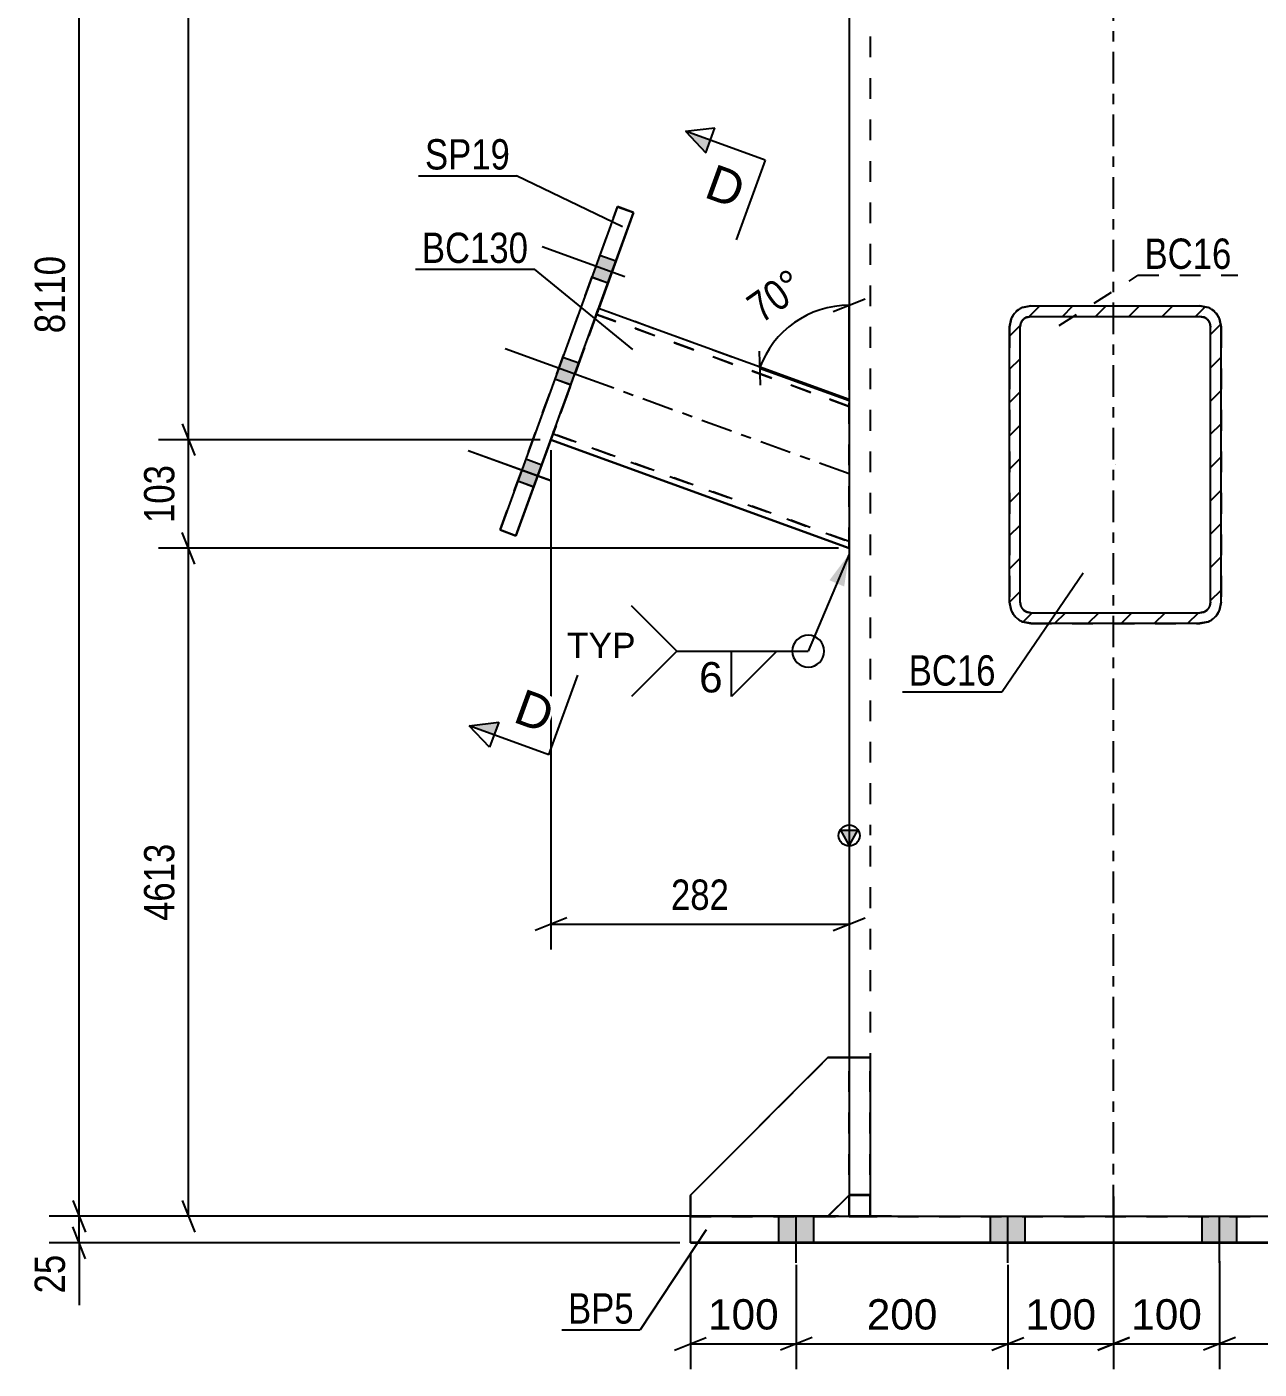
# Model space of a CAD drawing. Header units: millimetres. Extents: x -127 to 467, y -181 to 239.
# Drawn here: x 118.6 to 235.1, y -14.4 to 112.4 of the extents above; entities that cross this region are included whole.
import ezdxf

# ---------------------------------------------------------------- set-up
doc = ezdxf.new("R2010")
doc.units = ezdxf.units.MM
doc.linetypes.add('DXK_LINE_DOT2', pattern=[3.9198, 1.9599, -1.9599])
doc.linetypes.add('DXK_LINE_DOT3', pattern=[5.9187, 2.979, -0.9799, 0.9799, -0.9799])
doc.styles.add('Arial', font='arial.ttf', dxfattribs={"height": 0.2})
doc.styles.add('Arial Narrow', font='ARIALN.TTF', dxfattribs={"height": 0.2})

# ---------------------------------------------------------------- blocks, each defined once
blk = doc.blocks.new('Part-284876527-2193 - 2170')
at = {"color": 7, "linetype": 'DXK_LINE_DOT2'}
for p, q in [((213.51, 86.01), (212.74, 85.86)), ((213.13, 84.93), (213.51, 85.01)), ((213.51, 86.01), (229.51, 86.01)), ((213.51, 86), (213.51, 86.01)), ((213.51, 85), (213.51, 85.01)), ((213.51, 85.01), (229.51, 85.01)), ((229.51, 86.01), (229.51, 86)), ((230.27, 85.86), (229.51, 86.01)), ((229.51, 85), (229.51, 85.01)), ((229.51, 85.01), (229.89, 84.93)), ((211.66, 84.77), (211.51, 84.01)), ((211.51, 84.01), (211.51, 58)), ((212.51, 84.01), (212.58, 84.39)), ((212.51, 84), (212.51, 84.01)), ((212.51, 58.01), (212.51, 84.01)), ((212.58, 84.39), (212.58, 84.39)), ((230.43, 84.39), (230.43, 84.39)), ((230.43, 84.39), (230.51, 84.01)), ((230.51, 84), (230.51, 84.01)), ((230.51, 58.01), (230.51, 84.01)), ((231.51, 84.01), (231.36, 84.77)), ((231.51, 84.01), (231.51, 58)), ((211.51, 58.01), (211.66, 57.24)), ((211.66, 57.24), (211.66, 57.24)), ((212.51, 58), (212.51, 58.01)), ((212.58, 57.63), (212.51, 58.01)), ((213.51, 57.01), (213.13, 57.08)), ((229.89, 57.08), (229.51, 57.01)), ((230.51, 58.01), (230.43, 57.63)), ((230.51, 58), (230.51, 58.01)), ((231.36, 57.24), (231.51, 58.01)), ((231.36, 57.24), (231.36, 57.24)), ((212.74, 56.16), (213.51, 56.01)), ((213.51, 57), (213.51, 57.01)), ((213.51, 57.01), (229.51, 57.01)), ((213.51, 56.01), (229.51, 56.01)), ((213.51, 56), (213.51, 56.01)), ((229.51, 57), (229.51, 57.01)), ((229.51, 56.01), (230.27, 56.16)), ((229.51, 56), (229.51, 56.01))]:
    blk.add_line(p, q, dxfattribs=at)
at = {"color": 7, "linetype": 'DXK_LINE_DOT3'}
blk.add_line((221.51, 71), (221.51, 71.01), dxfattribs=at)
at = {"color": 7, "linetype": 'DXK_LINE_DOT2'}
for centre, radius, start, end in [((213.51, 84.01), 2, 112.5, 157.5), ((229.51, 84.01), 2, 22.5, 67.5), ((213.51, 84.01), 1, 112.5, 157.5), ((229.51, 84.01), 1, 22.5, 67.5), ((213.51, 58.01), 2, 202.5, 247.5), ((213.51, 58.01), 1, 202.5, 247.5), ((229.51, 58.01), 1, 292.5, 337.5), ((229.51, 58.01), 2, 292.5, 337.5)]:
    blk.add_arc(centre, radius, start, end, dxfattribs=at)
blk = doc.blocks.new('Part-284876527-2178 - 2170')
at = {"color": 7, "linetype": 'DXK_LINE_DOT2'}
for p, q in [((172.42, 85.07), (168.38, 73.97)), ((172.42, 85.08), (168.41, 74.07)), ((172.41, 85.04), (168.42, 74.1)), ((168.57, 74.5), (172.41, 85.04)), ((172.45, 85.17), (172.41, 85.04)), ((172.41, 85.04), (172.45, 85.16)), ((172.55, 85.44), (172.42, 85.07)), ((172.42, 85.08), (172.55, 85.44)), ((172.45, 85.16), (172.47, 85.21)), ((172.47, 85.21), (172.45, 85.17)), ((172.47, 85.21), (196.35, 76.52)), ((196.35, 76.52), (172.47, 85.21)), ((172.47, 85.21), (172.47, 85.21)), ((172.55, 85.44), (172.64, 85.69)), ((172.64, 85.68), (172.55, 85.44)), ((172.67, 85.77), (172.64, 85.68)), ((172.64, 85.69), (172.67, 85.77)), ((196.35, 77.15), (172.67, 85.77)), ((172.67, 85.77), (172.67, 85.77)), ((196.35, 63.11), (196.35, 77.16)), ((168.19, 73.45), (168.28, 73.7)), ((168.19, 73.45), (168.28, 73.7)), ((168.28, 73.7), (168.41, 74.07)), ((168.28, 73.7), (168.38, 73.97)), ((168.38, 73.98), (168.36, 73.93)), ((168.36, 73.93), (168.38, 73.97)), ((168.36, 73.93), (196.35, 63.74)), ((196.35, 63.75), (168.36, 73.93)), ((168.36, 73.93), (168.36, 73.93)), ((168.42, 74.1), (168.38, 73.98)), ((168.38, 73.97), (168.41, 74.06)), ((168.41, 74.06), (168.42, 74.1)), ((168.42, 74.1), (168.57, 74.49)), ((168.57, 74.49), (168.57, 74.5)), ((168.16, 73.37), (168.19, 73.45)), ((168.16, 73.37), (168.19, 73.45)), ((168.16, 73.37), (168.16, 73.37)), ((168.19, 73.45), (168.19, 73.45))]:
    blk.add_line(p, q, dxfattribs=at)
at = {"color": 2, "linetype": 'Continuous'}
for p, q in [((196.35, 77.16), (172.67, 85.77)), ((168.16, 73.37), (196.35, 63.11)), ((196.35, 63.11), (168.16, 73.37))]:
    blk.add_line(p, q, dxfattribs=at)
at = {"color": 7, "linetype": 'DXK_LINE_DOT3'}
blk.add_line((196.35, 70.13), (170.42, 79.57), dxfattribs=at)
blk = doc.blocks.new('Part-284876527-2248 - 2170')
at = {"linetype": 'Continuous'}
blk.add_hatch(color=2, dxfattribs=at).paths.add_polyline_path([(196.35, 35.07), (195.55, 36.47), (197.15, 36.47)])
at = {"color": 2, "linetype": 'Continuous'}
for p, q in [((196.35, 115.38), (196.35, 36)), ((196.35, 35.07), (195.55, 36.47)), ((195.55, 36.47), (197.15, 36.47)), ((197.15, 36.47), (196.35, 35.07)), ((196.35, 35), (196.35, 15))]:
    blk.add_line(p, q, dxfattribs=at)
at = {"color": 7, "linetype": 'DXK_LINE_DOT2'}
for p, q in [((198.35, 115.38), (198.35, 36)), ((198.35, 35), (198.35, 0)), ((196.35, 15), (196.35, 0)), ((196.35, 0), (196.35, 0)), ((196.65, 0), (196.35, 0)), ((197.52, 0), (196.65, 0)), ((198.82, 0), (197.52, 0)), ((198.35, 0), (198.35, 0)), ((198.35, 0), (198.5, 0)), ((198.5, 0), (198.94, 0)), ((200.35, 0), (198.82, 0)), ((198.94, 0), (199.58, 0)), ((199.58, 0), (200.35, 0)), ((200.35, 0), (242.35, 0)), ((200.35, 0), (242.35, 0)), ((196.35, 0), (196.65, 0)), ((196.65, 0), (197.52, 0)), ((197.52, 0), (198.82, 0)), ((198.5, 0), (198.35, 0)), ((198.94, 0), (198.5, 0)), ((198.82, 0), (200.35, 0)), ((199.58, 0), (198.94, 0)), ((200.35, 0), (199.58, 0)), ((200.35, 0), (242.35, 0)), ((200.35, 0), (242.35, 0))]:
    blk.add_line(p, q, dxfattribs=at)
at = {"color": 7, "linetype": 'DXK_LINE_DOT3'}
for p, q in [((221.35, 36), (221.35, 115.38)), ((221.35, 0), (221.35, 35))]:
    blk.add_line(p, q, dxfattribs=at)
at = {"color": 2, "linetype": 'Continuous'}
blk.add_circle((196.35, 35.97), 1, dxfattribs=at)
blk = doc.blocks.new('Part-284876527-2265 - 2170')
at = {"color": 7, "linetype": 'DXK_LINE_DOT2'}
for p, q in [((181.35, 2), (194.35, 15)), ((194.35, 15), (181.35, 2)), ((194.35, 15), (196.35, 15)), ((194.35, 15), (194.35, 15)), ((196.35, 15), (194.35, 15)), ((196.35, 15), (196.35, 2)), ((181.35, 0), (181.35, 2)), ((196.35, 2), (194.35, 0)), ((194.35, 0), (194.36, 0.01)), ((194.35, 0), (181.35, 0)), ((181.35, 0), (194.35, 0)), ((194.35, 0), (194.35, 0))]:
    blk.add_line(p, q, dxfattribs=at)
at = {"color": 2, "linetype": 'Continuous'}
blk.add_line((194.36, 0.01), (196.35, 2), dxfattribs=at)
blk = doc.blocks.new('Part-284876527-2268 - 2170')
at = {"color": 2, "linetype": 'Continuous'}
for p, q in [((196.35, 15), (196.35, 15)), ((198.35, 15), (196.35, 15)), ((196.35, 15), (196.35, 0.01)), ((198.35, 15), (198.35, 15)), ((198.35, 15), (198.35, 0.01)), ((198.35, 2.01), (196.35, 2.01)), ((196.35, 0.01), (198.35, 0.01))]:
    blk.add_line(p, q, dxfattribs=at)
at = {"color": 7, "linetype": 'DXK_LINE_DOT2'}
for p, q in [((196.35, 15), (198.35, 15)), ((196.35, 2.01), (196.35, 0)), ((196.35, 2), (198.35, 2)), ((198.35, 2.01), (198.35, 0)), ((196.35, 0), (196.35, 0.01)), ((198.35, 0), (196.35, 0)), ((198.35, 0), (198.35, 0.01))]:
    blk.add_line(p, q, dxfattribs=at)
blk = doc.blocks.new('Part-284876527-2326 - 2170')
at = {"linetype": 'Continuous'}
h = blk.add_hatch(dxfattribs=at)
h.set_pattern_fill('', scale=0.7, style=0, pattern_type=0)
h.set_pattern_definition([(45, (211.508, 58.0202), (-1.57154, 1.57154), [])])
h.paths.add_polyline_path([(211.51, 84.02), (211.51, 58.02), (211.66, 57.25), (212.09, 56.61), (212.74, 56.17), (213.51, 56.02), (229.51, 56.02), (230.27, 56.17), (230.92, 56.61), (231.36, 57.25), (231.51, 58.02), (231.51, 84.02), (231.36, 84.79), (230.92, 85.43), (230.27, 85.87), (229.51, 86.02), (213.51, 86.02), (212.74, 85.87), (212.09, 85.43), (211.66, 84.79)])
h.paths.add_polyline_path([(212.8, 84.73), (213.13, 84.94), (213.51, 85.02), (229.51, 85.02), (229.89, 84.94), (230.22, 84.73), (230.43, 84.4), (230.51, 84.02), (230.51, 58.02), (230.43, 57.64), (230.22, 57.31), (229.89, 57.1), (229.51, 57.02), (213.51, 57.02), (213.13, 57.1), (212.8, 57.31), (212.58, 57.64), (212.51, 58.02), (212.51, 84.02), (212.58, 84.4)])
at = {"color": 7, "linetype": 'DXK_LINE_DOT2'}
for p, q in [((212.74, 85.86), (213.51, 86.02)), ((213.51, 86.02), (229.51, 86.02)), ((213.51, 86.02), (213.51, 86.02)), ((229.51, 86.02), (229.51, 86.02)), ((229.51, 86.02), (230.27, 85.86)), ((211.51, 84.02), (211.66, 84.78)), ((211.51, 84.02), (211.51, 58.02)), ((212.58, 84.4), (212.51, 84.02)), ((212.51, 84.02), (212.51, 84.02)), ((212.51, 58.02), (212.51, 84.02)), ((212.58, 84.4), (212.58, 84.4)), ((230.43, 84.4), (230.43, 84.4)), ((230.51, 84.02), (230.43, 84.4)), ((230.51, 84.02), (230.51, 84.02)), ((230.51, 58.02), (230.51, 84.02)), ((231.36, 84.78), (231.51, 84.02)), ((231.51, 84.02), (231.51, 58.02)), ((211.66, 57.25), (211.51, 58.02)), ((211.66, 57.25), (211.66, 57.25)), ((212.51, 58.02), (212.51, 58.02)), ((212.51, 58.02), (212.58, 57.63)), ((213.13, 57.09), (213.51, 57.02)), ((229.51, 57.02), (229.89, 57.09)), ((230.43, 57.63), (230.51, 58.02)), ((230.51, 58.02), (230.51, 58.02)), ((231.51, 58.02), (231.36, 57.25)), ((231.36, 57.25), (231.36, 57.25)), ((231.51, 58.02), (231.51, 58.02)), ((213.51, 57.02), (213.51, 57.02)), ((213.51, 57.02), (229.51, 57.02)), ((229.51, 57.02), (229.51, 57.02))]:
    blk.add_line(p, q, dxfattribs=at)
at = {"color": 2, "linetype": 'Continuous'}
for p, q in [((213.51, 86.02), (212.74, 85.87)), ((213.51, 85.02), (213.13, 84.94)), ((213.13, 84.94), (213.51, 85.02)), ((213.51, 86.02), (229.51, 86.02)), ((213.51, 85.02), (213.51, 85.02)), ((213.51, 85.02), (229.51, 85.02)), ((213.51, 85.02), (229.51, 85.02)), ((230.27, 85.87), (229.51, 86.02)), ((229.51, 85.02), (229.51, 85.02)), ((229.89, 84.94), (229.51, 85.02)), ((229.51, 85.02), (229.89, 84.94)), ((211.66, 84.79), (211.51, 84.02)), ((211.51, 58.02), (211.51, 84.02)), ((212.51, 84.02), (212.58, 84.4)), ((212.51, 58.02), (212.51, 84.02)), ((230.43, 84.4), (230.51, 84.02)), ((230.51, 58.02), (230.51, 84.02)), ((231.51, 84.02), (231.36, 84.79)), ((231.51, 58.02), (231.51, 84.02)), ((211.51, 58.02), (211.66, 57.25)), ((212.58, 57.64), (212.51, 58.02)), ((213.51, 57.02), (213.13, 57.1)), ((229.89, 57.1), (229.51, 57.02)), ((230.51, 58.02), (230.43, 57.64)), ((231.36, 57.25), (231.51, 58.02)), ((213.51, 56.02), (212.74, 56.17)), ((212.74, 56.17), (213.51, 56.02)), ((213.51, 57.02), (229.51, 57.02)), ((213.51, 56.02), (229.51, 56.02)), ((213.51, 56.02), (213.51, 56.02)), ((213.51, 56.02), (229.51, 56.02)), ((230.27, 56.17), (229.51, 56.02)), ((229.51, 56.02), (230.27, 56.17)), ((229.51, 56.02), (229.51, 56.02))]:
    blk.add_line(p, q, dxfattribs=at)
at = {"color": 7, "linetype": 'DXK_LINE_DOT3'}
blk.add_line((221.51, 71.02), (221.51, 71.02), dxfattribs=at)
at = {"color": 2, "linetype": 'Continuous'}
for centre, radius, start, end in [((213.51, 84.02), 2, 112.5, 157.5), ((229.51, 84.02), 2, 22.5, 67.5), ((213.51, 84.02), 1, 112.5, 157.5), ((213.51, 84.02), 1, 112.5, 157.5), ((229.51, 84.02), 1, 22.5, 67.5), ((229.51, 84.02), 1, 22.5, 67.5), ((213.51, 58.02), 2, 202.5, 247.5), ((213.51, 58.02), 2, 202.5, 247.5), ((213.51, 58.02), 1, 202.5, 247.5), ((229.51, 58.02), 1, 292.5, 337.5), ((229.51, 58.02), 2, 292.5, 337.5), ((229.51, 58.02), 2, 292.5, 337.5)]:
    blk.add_arc(centre, radius, start, end, dxfattribs=at)
at = {"color": 7, "linetype": 'DXK_LINE_DOT2'}
for centre, radius, start, end in [((213.51, 84.02), 2, 112.5, 157.5), ((229.51, 84.02), 2, 22.5, 67.5), ((213.51, 58.02), 1, 202.5, 247.5), ((229.51, 58.02), 1, 292.5, 337.5)]:
    blk.add_arc(centre, radius, start, end, dxfattribs=at)
blk = doc.blocks.new('Part-284876527-2269 - 2170')
at = {"color": 2, "linetype": 'Continuous'}
for p, q in [((194.35, 15), (181.35, 2)), ((194.35, 15), (194.35, 15)), ((196.35, 15), (194.35, 15)), ((181.35, 2), (181.35, 2)), ((181.35, 2), (181.35, 0.01)), ((194.35, 0.01), (196.35, 2))]:
    blk.add_line(p, q, dxfattribs=at)
at = {"color": 7, "linetype": 'DXK_LINE_DOT2'}
for p, q in [((181.35, 2), (194.35, 15)), ((194.35, 15), (196.35, 15)), ((196.35, 15), (196.35, 2)), ((196.35, 2), (194.35, 0)), ((181.35, 0.01), (181.35, 0)), ((194.35, 0), (181.35, 0)), ((181.35, 0), (194.35, 0)), ((194.35, 0), (194.35, 0.01)), ((194.35, 0), (194.35, 0))]:
    blk.add_line(p, q, dxfattribs=at)
blk = doc.blocks.new('Bolt-284876527-2211 - 2170')
at = {"linetype": 'Continuous'}
for points in [[(173.55, 88.17), (174.3, 90.23), (172.79, 90.78), (172.04, 88.71)], [(173.55, 88.17), (174.3, 90.24), (172.79, 90.78), (172.04, 88.72)], [(173.55, 88.17), (174.3, 90.24), (172.79, 90.78), (172.04, 88.72)], [(170.04, 78.53), (170.79, 80.6), (169.29, 81.15), (168.54, 79.08)], [(170.04, 78.54), (170.79, 80.61), (169.29, 81.15), (168.54, 79.09)], [(166.53, 68.9), (167.29, 70.97), (165.78, 71.52), (165.03, 69.45)], [(166.53, 68.9), (167.29, 70.97), (165.78, 71.52), (165.03, 69.45)], [(166.53, 68.91), (167.29, 70.97), (165.78, 71.52), (165.03, 69.45)]]:
    blk.add_hatch(color=1, dxfattribs=at).paths.add_polyline_path(points)
at = {"color": 1, "linetype": 'Continuous'}
for p, q in [((175.14, 88.76), (167.34, 91.6)), ((175.14, 88.76), (167.34, 91.6)), ((175.14, 88.76), (167.34, 91.59)), ((174.3, 90.23), (172.79, 90.78)), ((174.3, 90.24), (172.79, 90.78)), ((174.3, 90.24), (172.79, 90.78)), ((173.55, 88.17), (172.04, 88.72)), ((173.55, 88.17), (172.04, 88.72)), ((173.55, 88.17), (172.04, 88.71)), ((171.64, 79.13), (163.84, 81.97)), ((171.64, 79.12), (163.84, 81.96)), ((170.79, 80.6), (169.29, 81.15)), ((170.79, 80.61), (169.29, 81.15)), ((170.04, 78.54), (168.54, 79.09)), ((170.04, 78.53), (168.54, 79.08)), ((168.13, 69.49), (160.33, 72.33)), ((168.13, 69.49), (160.33, 72.33)), ((168.13, 69.5), (160.33, 72.33)), ((167.29, 70.97), (165.78, 71.52)), ((167.29, 70.97), (165.78, 71.52)), ((167.29, 70.97), (165.78, 71.52)), ((166.53, 68.9), (165.03, 69.45)), ((166.53, 68.9), (165.03, 69.45)), ((166.53, 68.91), (165.03, 69.45))]:
    blk.add_line(p, q, dxfattribs=at)
blk = doc.blocks.new('Part-284876527-2216 - 2170')
at = {"color": 2, "linetype": 'Continuous'}
for p, q in [((174.47, 95.39), (163.36, 64.85)), ((175.97, 94.84), (174.47, 95.39)), ((164.86, 64.3), (175.97, 94.84)), ((175.97, 94.84), (172.68, 85.77)), ((175.97, 94.84), (175.97, 94.84)), ((175.97, 94.84), (175.97, 94.84)), ((168.16, 73.37), (164.86, 64.3)), ((163.36, 64.85), (164.86, 64.3)), ((163.36, 64.85), (163.36, 64.84)), ((163.36, 64.84), (163.36, 64.85)), ((164.86, 64.3), (163.36, 64.84)), ((164.86, 64.3), (164.86, 64.3))]:
    blk.add_line(p, q, dxfattribs=at)
at = {"color": 7, "linetype": 'DXK_LINE_DOT2'}
for p, q in [((163.36, 64.85), (174.47, 95.38)), ((174.47, 95.39), (174.47, 95.38)), ((174.47, 95.38), (175.97, 94.84)), ((172.68, 85.77), (168.16, 73.37))]:
    blk.add_line(p, q, dxfattribs=at)
blk = doc.blocks.new('Bolt-284876527-2227 - 2170')
at = {"linetype": 'Continuous'}
for points in [[(189.7, -2.49), (193, -2.49), (193, 0.01), (189.7, 0.01)], [(189.7, -2.5), (193, -2.5), (193, 0), (189.7, 0)], [(209.7, -2.49), (213, -2.49), (213, 0.01), (209.7, 0.01)], [(229.7, -2.49), (233, -2.49), (233, 0.01), (229.7, 0.01)], [(249.7, -2.49), (253, -2.49), (253, 0.01), (249.7, 0.01)], [(249.7, -2.5), (253, -2.5), (253, 0), (249.7, 0)], [(189.7, -2.5), (193, -2.5), (193, 0), (189.7, 0)], [(189.7, -2.51), (193, -2.51), (193, -0.01), (189.7, -0.01)], [(209.7, -2.51), (213, -2.51), (213, -0.01), (209.7, -0.01)], [(229.7, -2.51), (233, -2.51), (233, -0.01), (229.7, -0.01)], [(249.7, -2.5), (253, -2.5), (253, 0), (249.7, 0)], [(249.7, -2.51), (253, -2.51), (253, -0.01), (249.7, -0.01)]]:
    blk.add_hatch(color=1, dxfattribs=at).paths.add_polyline_path(points)
at = {"color": 1, "linetype": 'Continuous'}
for p, q in [((189.7, -2.49), (189.7, 0.01)), ((189.7, -2.5), (189.7, 0)), ((191.35, -4.39), (191.35, 0.01)), ((191.35, -4.4), (191.35, 0)), ((193, -2.49), (193, 0.01)), ((193, -2.5), (193, 0)), ((209.7, -2.49), (209.7, 0.01)), ((211.35, -4.39), (211.35, 0.01)), ((213, -2.49), (213, 0.01)), ((229.7, -2.49), (229.7, 0.01)), ((231.35, -4.39), (231.35, 0.01)), ((233, -2.49), (233, 0.01)), ((249.7, -2.49), (249.7, 0.01)), ((249.7, -2.5), (249.7, 0)), ((251.35, -4.39), (251.35, 0.01)), ((251.35, -4.4), (251.35, 0)), ((253, -2.49), (253, 0.01)), ((253, -2.5), (253, 0)), ((189.7, -2.5), (189.7, 0)), ((189.7, -2.51), (189.7, -0.01)), ((191.35, -4.4), (191.35, 0)), ((191.35, -4.41), (191.35, -0.01)), ((193, -2.5), (193, 0)), ((193, -2.51), (193, -0.01)), ((209.7, -2.51), (209.7, -0.01)), ((211.35, -4.41), (211.35, -0.01)), ((213, -2.51), (213, -0.01)), ((229.7, -2.51), (229.7, -0.01)), ((231.35, -4.41), (231.35, -0.01)), ((233, -2.51), (233, -0.01)), ((249.7, -2.5), (249.7, 0)), ((249.7, -2.51), (249.7, -0.01)), ((251.35, -4.4), (251.35, 0)), ((251.35, -4.41), (251.35, -0.01)), ((253, -2.5), (253, 0)), ((253, -2.51), (253, -0.01))]:
    blk.add_line(p, q, dxfattribs=at)
blk = doc.blocks.new('Part-284876527-2263 - 2170')
at = {"color": 2, "linetype": 'Continuous'}
for p, q in [((181.35, -2.51), (181.35, 0.01)), ((181.35, 0.01), (261.35, 0.01)), ((261.35, -2.51), (261.35, 0.01)), ((181.35, -2.49), (181.35, -2.51)), ((261.35, -2.49), (181.35, -2.49)), ((181.35, -2.51), (261.35, -2.51)), ((261.35, -2.49), (261.35, -2.51))]:
    blk.add_line(p, q, dxfattribs=at)
at = {"color": 7, "linetype": 'DXK_LINE_DOT2'}
blk.add_line((181.35, -0.01), (261.35, -0.01), dxfattribs=at)
blk = doc.blocks.new('Part-284876527-2264 - 2170')
at = {"color": 7, "linetype": 'DXK_LINE_DOT2'}
for p, q in [((196.35, -0.01), (196.35, 15)), ((198.35, 15), (196.35, 15)), ((196.35, 15), (198.35, 15)), ((198.35, -0.01), (198.35, 15)), ((196.35, 2), (198.35, 2)), ((198.35, 1.99), (196.35, 1.99)), ((196.35, 0), (196.35, -0.01)), ((196.35, 0), (198.35, 0)), ((196.35, -0.01), (198.35, -0.01)), ((198.35, 0), (198.35, -0.01))]:
    blk.add_line(p, q, dxfattribs=at)
blk = doc.blocks.new('AngleDimension-284876527-2419 - 2170')
at = {"color": 7, "linetype": 'Continuous'}
for p, q in [((194.85, 85.47), (197.85, 86.67)), ((196.35, 78.07), (196.35, 86.07)), ((196.35, 86.07), (196.35, 77.07)), ((187.83, 81.74), (187.94, 78.51)), ((187.88, 80.12), (196.35, 77.07))]:
    blk.add_line(p, q, dxfattribs=at)
blk.add_arc((196.35, 77.07), 9, 90, 160.171, dxfattribs=at)
at = {"color": 0}
blk.add_wipeout([(193.2, 87.18), (190.78, 90.61), (185.5, 86.9), (187.91, 83.46)], dxfattribs=at)
at = {"color": 3, "style": 'Arial Narrow'}
blk.add_text('70°', height=2.863, rotation=35.0879, dxfattribs=at).set_placement((188.06, 84.3))
blk = doc.blocks.new('StraightDimension-284876527-2446 - 2170')
at = {"color": 7, "linetype": 'Continuous'}
for p, q in [((122.98, 1.5), (124.18, -1.5)), ((180.35, 0), (120.73, 0)), ((124.18, -4.01), (122.98, -1.01)), ((123.58, -2.51), (123.58, 0)), ((180.35, -2.51), (120.73, -2.51)), ((123.58, -2.51), (123.58, -8.41)), ((123.58, -2.51), (123.58, -8.41))]:
    blk.add_line(p, q, dxfattribs=at)
at = {"color": 0}
blk.add_wipeout([(122.83, -3.03), (118.63, -3.03), (118.63, -7.89), (122.83, -7.89)], dxfattribs=at)
at = {"color": 3, "style": 'Arial Narrow'}
blk.add_text('25', height=2.863, rotation=90.0002, dxfattribs=at).set_placement((122.23, -7.29))
blk = doc.blocks.new('StraightDimension-284876527-2452 - 2170')
at = {"color": 7, "linetype": 'Continuous'}
for p, q in [((123.58, 0), (123.58, 174.18)), ((122.98, 1.5), (124.18, -1.5)), ((180.35, 0), (120.73, 0))]:
    blk.add_line(p, q, dxfattribs=at)
at = {"color": 0}
blk.add_wipeout([(122.83, 91.34), (118.63, 91.34), (118.63, 82.83), (122.83, 82.83)], dxfattribs=at)
at = {"color": 3, "style": 'Arial Narrow'}
blk.add_text('8110', height=2.863, rotation=90.0002, dxfattribs=at).set_placement((122.23, 83.43))
blk = doc.blocks.new('StraightDimension-284876527-2465 - 2170')
at = {"color": 7, "linetype": 'Continuous'}
for p, q in [((181.35, -3.49), (181.35, -14.45)), ((191.35, -4.58), (191.35, -14.45)), ((179.85, -12.65), (182.85, -11.45)), ((181.35, -12.05), (191.35, -12.05)), ((192.85, -11.45), (189.85, -12.65))]:
    blk.add_line(p, q, dxfattribs=at)
at = {"color": 0}
blk.add_wipeout([(190.28, -11.3), (190.28, -7.1), (182.41, -7.1), (182.41, -11.3)], dxfattribs=at)
at = {"color": 3, "style": 'Arial'}
blk.add_text('100', height=2.865, dxfattribs=at).set_placement((183.01, -10.7))
blk = doc.blocks.new('StraightDimension-284876527-2468 - 2170')
at = {"color": 7, "linetype": 'Continuous'}
for p, q in [((191.35, -4.58), (191.35, -14.45)), ((211.35, -4.58), (211.35, -14.45)), ((192.85, -11.45), (189.85, -12.65)), ((191.35, -12.05), (211.35, -12.05)), ((209.85, -12.65), (212.85, -11.45))]:
    blk.add_line(p, q, dxfattribs=at)
at = {"color": 0}
blk.add_wipeout([(205.28, -11.3), (205.28, -7.1), (197.41, -7.1), (197.41, -11.3)], dxfattribs=at)
at = {"color": 3, "style": 'Arial'}
blk.add_text('200', height=2.865, dxfattribs=at).set_placement((198.01, -10.7))
blk = doc.blocks.new('StraightDimension-284876527-2469 - 2170')
at = {"color": 7, "linetype": 'Continuous'}
for p, q in [((221.35, 1.86), (221.35, -14.45)), ((211.35, -4.58), (211.35, -14.45)), ((209.85, -12.65), (212.85, -11.45)), ((211.35, -12.05), (221.35, -12.05)), ((222.85, -11.45), (219.85, -12.65))]:
    blk.add_line(p, q, dxfattribs=at)
at = {"color": 0}
blk.add_wipeout([(220.28, -11.3), (220.28, -7.1), (212.41, -7.1), (212.41, -11.3)], dxfattribs=at)
at = {"color": 3, "style": 'Arial'}
blk.add_text('100', height=2.865, dxfattribs=at).set_placement((213.01, -10.7))
blk = doc.blocks.new('StraightDimension-284876527-2473 - 2170')
at = {"color": 7, "linetype": 'Continuous'}
for p, q in [((221.35, 1.86), (221.35, -14.45)), ((231.35, -4.25), (231.35, -14.45)), ((219.85, -12.65), (222.85, -11.45)), ((221.35, -12.05), (231.35, -12.05)), ((232.85, -11.45), (229.85, -12.65))]:
    blk.add_line(p, q, dxfattribs=at)
at = {"color": 0}
blk.add_wipeout([(230.28, -11.3), (230.28, -7.1), (222.41, -7.1), (222.41, -11.3)], dxfattribs=at)
at = {"color": 3, "style": 'Arial'}
blk.add_text('100', height=2.865, dxfattribs=at).set_placement((223.01, -10.7))
blk = doc.blocks.new('StraightDimension-284876527-2477 - 2170')
at = {"color": 7, "linetype": 'Continuous'}
for p, q in [((251.35, -2.25), (251.35, -14.45)), ((231.35, -4.25), (231.35, -14.45)), ((232.85, -11.45), (229.85, -12.65)), ((231.35, -12.05), (251.35, -12.05)), ((249.85, -12.65), (252.85, -11.45))]:
    blk.add_line(p, q, dxfattribs=at)
at = {"color": 0}
blk.add_wipeout([(245.28, -11.3), (245.28, -7.1), (237.41, -7.1), (237.41, -11.3)], dxfattribs=at)
at = {"color": 3, "style": 'Arial'}
blk.add_text('200', height=2.865, dxfattribs=at).set_placement((238.01, -10.7))
blk = doc.blocks.new('StraightDimension-284876527-2500 - 2170')
at = {"color": 7, "linetype": 'Continuous'}
for p, q in [((133.32, 74.87), (134.52, 71.87)), ((167.16, 73.37), (131.07, 73.37)), ((133.92, 63.11), (133.92, 73.37)), ((134.52, 61.61), (133.32, 64.61)), ((195.35, 63.11), (131.07, 63.11))]:
    blk.add_line(p, q, dxfattribs=at)
at = {"color": 0}
blk.add_wipeout([(133.17, 71.58), (128.97, 71.58), (128.97, 64.9), (133.17, 64.9)], dxfattribs=at)
at = {"color": 3, "style": 'Arial Narrow'}
blk.add_text('103', height=2.863, rotation=90.0002, dxfattribs=at).set_placement((132.57, 65.5))
blk = doc.blocks.new('StraightDimension-284876527-2508 - 2170')
at = {"color": 7, "linetype": 'Continuous'}
for p, q in [((134.52, 159.53), (133.32, 162.53)), ((195.35, 161.03), (131.07, 161.03)), ((133.92, 73.37), (133.92, 161.03)), ((133.32, 74.87), (134.52, 71.87)), ((167.16, 73.37), (131.07, 73.37))]:
    blk.add_line(p, q, dxfattribs=at)
at = {"color": 0}
blk.add_wipeout([(133.17, 121.46), (128.97, 121.46), (128.97, 112.95), (133.17, 112.95)], dxfattribs=at)
at = {"color": 3, "style": 'Arial Narrow'}
blk.add_text('3263', height=2.863, rotation=90.0002, dxfattribs=at).set_placement((132.57, 113.55))
blk = doc.blocks.new('StraightDimension-284876527-2516 - 2170')
at = {"color": 7, "linetype": 'Continuous'}
for p, q in [((134.52, 61.61), (133.32, 64.61)), ((195.35, 63.11), (131.07, 63.11)), ((133.92, 0), (133.92, 63.11)), ((133.32, 1.5), (134.52, -1.5)), ((195.35, 0), (131.07, 0))]:
    blk.add_line(p, q, dxfattribs=at)
at = {"color": 0}
blk.add_wipeout([(133.17, 35.81), (128.97, 35.81), (128.97, 27.3), (133.17, 27.3)], dxfattribs=at)
at = {"color": 3, "style": 'Arial Narrow'}
blk.add_text('4613', height=2.863, rotation=90.0002, dxfattribs=at).set_placement((132.57, 27.9))
blk = doc.blocks.new('StraightDimension-284876527-2588 - 2170')
at = {"color": 7, "linetype": 'Continuous'}
for p, q in [((168.16, 72.37), (168.16, 25.2)), ((196.35, 62.11), (196.35, 25.2)), ((169.66, 28.2), (166.66, 27)), ((194.85, 27), (197.85, 28.2)), ((168.16, 27.6), (196.35, 27.6))]:
    blk.add_line(p, q, dxfattribs=at)
at = {"color": 0}
blk.add_wipeout([(185.6, 28.35), (185.6, 32.55), (178.91, 32.55), (178.91, 28.35)], dxfattribs=at)
at = {"color": 3, "style": 'Arial Narrow'}
blk.add_text('282', height=2.863, dxfattribs=at).set_placement((179.51, 28.95))
blk = doc.blocks.new('Mark-284876527-2174 - 2170')
at = {"color": 0}
blk.add_wipeout([(166.02, 90.07), (166.02, 93.07), (155.97, 93.07), (155.97, 90.07)], dxfattribs=at)
blk.add_wipeout([(166.02, 90.07), (166.02, 93.07), (155.97, 93.07), (155.97, 90.07)], dxfattribs=at)
at = {"color": 30, "linetype": 'Continuous'}
for p in [(155.37, 89.47), (175.89, 81.88)]:
    blk.add_line(p, (166.62, 89.47), dxfattribs=at)
at = {"color": 3, "style": 'Arial Narrow'}
blk.add_text('BC130', height=2.863, dxfattribs=at).set_placement((155.97, 90.07))
blk = doc.blocks.new('Mark-284876527-2189 - 2170')
at = {"color": 0}
blk.add_wipeout([(232.49, 89.51), (232.49, 92.51), (224.27, 92.51), (224.27, 89.51)], dxfattribs=at)
blk.add_wipeout([(232.49, 89.51), (232.49, 92.51), (224.27, 92.51), (224.27, 89.51)], dxfattribs=at)
at = {"color": 30, "linetype": 'DXK_LINE_DOT2'}
for p, q in [((216.19, 84.16), (223.67, 88.91)), ((223.67, 88.91), (233.09, 88.91))]:
    blk.add_line(p, q, dxfattribs=at)
at = {"color": 3, "style": 'Arial Narrow'}
blk.add_text('BC16', height=2.863, dxfattribs=at).set_placement((224.27, 89.51))
blk = doc.blocks.new('Mark-284876527-2322 - 2170')
at = {"color": 0}
blk.add_wipeout([(210.2, 50.14), (210.2, 53.14), (201.98, 53.14), (201.98, 50.14)], dxfattribs=at)
blk.add_wipeout([(210.2, 50.14), (210.2, 53.14), (201.98, 53.14), (201.98, 50.14)], dxfattribs=at)
at = {"color": 30, "linetype": 'Continuous'}
for p in [(218.48, 60.75), (201.38, 49.54)]:
    blk.add_line(p, (210.8, 49.54), dxfattribs=at)
at = {"color": 3, "style": 'Arial Narrow'}
blk.add_text('BC16', height=2.863, dxfattribs=at).set_placement((201.98, 50.14))
blk = doc.blocks.new('Mark-284876527-2212 - 2170')
at = {"color": 0}
blk.add_wipeout([(164.3, 98.9), (164.3, 101.9), (156.26, 101.9), (156.26, 98.9)], dxfattribs=at)
blk.add_wipeout([(164.3, 98.9), (164.3, 101.9), (156.26, 101.9), (156.26, 98.9)], dxfattribs=at)
at = {"color": 30, "linetype": 'Continuous'}
for p in [(155.66, 98.3), (174.94, 93.48)]:
    blk.add_line(p, (164.9, 98.3), dxfattribs=at)
at = {"color": 3, "style": 'Arial Narrow'}
blk.add_text('SP19', height=2.863, dxfattribs=at).set_placement((156.26, 98.9))
blk = doc.blocks.new('Mark-284876527-2259 - 2170')
at = {"color": 0}
blk.add_wipeout([(175.99, -10.14), (175.99, -7.14), (169.78, -7.14), (169.78, -10.14)], dxfattribs=at)
blk.add_wipeout([(175.99, -10.14), (175.99, -7.14), (169.78, -7.14), (169.78, -10.14)], dxfattribs=at)
at = {"color": 30, "linetype": 'Continuous'}
for p in [(182.85, -1.27), (169.18, -10.74)]:
    blk.add_line(p, (176.59, -10.74), dxfattribs=at)
at = {"color": 3, "style": 'Arial Narrow'}
blk.add_text('BP5', height=2.863, dxfattribs=at).set_placement((169.78, -10.14))
blk = doc.blocks.new('SectionMark-284876527-2623 - 2170')
at = {"linetype": 'Continuous'}
for points in [[(183.24, 101.65), (182.81, 100.48), (180.89, 102.51)], [(163.23, 46.67), (162.8, 45.49), (160.45, 46.35)]]:
    blk.add_hatch(color=6, dxfattribs=at).paths.add_polyline_path(points)
at = {"color": 6, "linetype": 'Continuous'}
for p, q in [((180.89, 102.51), (183.67, 102.82)), ((182.81, 100.48), (183.67, 102.82)), ((180.89, 102.51), (182.81, 100.48)), ((160.45, 46.35), (163.23, 46.67)), ((162.37, 44.32), (160.45, 46.35)), ((163.23, 46.67), (162.37, 44.32))]:
    blk.add_line(p, q, dxfattribs=at)
at = {"color": 0, "linetype": 'Continuous'}
for points in [[(185.67, 95.18), (186.87, 98.47), (183.7, 99.62), (182.51, 96.33)], [(167.63, 45.6), (168.83, 48.88), (165.66, 50.04), (164.46, 46.75)]]:
    blk.add_wipeout(points, dxfattribs=at)
at = {"color": 6, "linetype": 'Continuous'}
for p, q in [((188.41, 99.77), (180.89, 102.51)), ((188.41, 99.77), (185.67, 92.25)), ((167.97, 43.61), (170.71, 51.13)), ((167.97, 43.61), (160.45, 46.35))]:
    blk.add_line(p, q, dxfattribs=at)
at = {"color": 3, "linetype": 'Continuous', "style": 'Arial'}
for p in [(182.51, 96.33), (164.46, 46.75)]:
    blk.add_text('D', height=3.34, rotation=-20.002, dxfattribs=at).set_placement(p)
blk = doc.blocks.new('WeldMark-284876527-2641 - 2170')
at = {"linetype": 'Continuous'}
blk.add_hatch(color=30, dxfattribs=at).paths.add_polyline_path([(194.49, 60.09), (196.35, 62.56), (195.88, 59.5)])
at = {"color": 30, "linetype": 'Continuous'}
for p in [(196.35, 62.56), (180.06, 53.39)]:
    blk.add_line(p, (192.48, 53.39), dxfattribs=at)
at = {"color": 3, "linetype": 'Continuous'}
for p, q in [((180.06, 53.39), (175.77, 57.67)), ((180.06, 53.39), (175.77, 49.1)), ((185.24, 53.39), (189.53, 53.39)), ((189.53, 53.39), (185.24, 49.1)), ((185.24, 49.1), (185.24, 53.39))]:
    blk.add_line(p, q, dxfattribs=at)
for start, end in [(90, 270), (270, 90)]:
    blk.add_arc((192.48, 53.39), 1.5, start, end, dxfattribs=at)
at = {"color": 0}
blk.add_wipeout([(184.58, 49.29), (184.58, 52.69), (181.96, 52.69), (181.96, 49.29)], dxfattribs=at)
at = {"color": 3, "style": 'Arial'}
blk.add_text('6', height=2.87, dxfattribs=at).set_placement((182.16, 49.49))
at = {"color": 0, "linetype": 'Continuous'}
blk.add_wipeout([(176.16, 52.74), (176.16, 55.24), (169.68, 55.24), (169.68, 52.74)], dxfattribs=at)
blk.add_wipeout([(176.16, 52.74), (176.16, 55.24), (169.68, 55.24), (169.68, 52.74)], dxfattribs=at)
at = {"color": 3, "linetype": 'Continuous', "style": 'Arial'}
blk.add_text('TYP', height=2.388, dxfattribs=at).set_placement((169.68, 52.74))

msp = doc.modelspace()

# ---------------------------------------------------------------- block references
for name in ['Part-284876527-2248 - 2170', 'Part-284876527-2216 - 2170', 'Bolt-284876527-2211 - 2170', 'Part-284876527-2178 - 2170', 'Part-284876527-2326 - 2170', 'Part-284876527-2193 - 2170', 'Part-284876527-2265 - 2170', 'Part-284876527-2269 - 2170', 'Part-284876527-2268 - 2170', 'Part-284876527-2264 - 2170', 'StraightDimension-284876527-2446 - 2170', 'Part-284876527-2263 - 2170', 'Bolt-284876527-2227 - 2170']:
    msp.add_blockref(name, (0, 0))

# ---------------------------------------------------------------- next in the draw order: block references
for name in ['Mark-284876527-2189 - 2170', 'AngleDimension-284876527-2419 - 2170', 'Mark-284876527-2322 - 2170', 'StraightDimension-284876527-2465 - 2170']:
    msp.add_blockref(name, (0, 0))

# ---------------------------------------------------------------- next in the draw order: block references
for name in ['StraightDimension-284876527-2452 - 2170', 'StraightDimension-284876527-2468 - 2170']:
    msp.add_blockref(name, (0, 0))

# ---------------------------------------------------------------- next in the draw order: block references
for name in ['StraightDimension-284876527-2500 - 2170', 'StraightDimension-284876527-2469 - 2170']:
    msp.add_blockref(name, (0, 0))

# ---------------------------------------------------------------- next in the draw order: block references
for name in ['StraightDimension-284876527-2508 - 2170', 'StraightDimension-284876527-2516 - 2170', 'StraightDimension-284876527-2473 - 2170']:
    msp.add_blockref(name, (0, 0))

# ---------------------------------------------------------------- next in the draw order: block references
for name in ['Mark-284876527-2174 - 2170', 'StraightDimension-284876527-2588 - 2170', 'Mark-284876527-2259 - 2170', 'StraightDimension-284876527-2477 - 2170']:
    msp.add_blockref(name, (0, 0))

# ---------------------------------------------------------------- next in the draw order: block references
msp.add_blockref('Mark-284876527-2212 - 2170', (0, 0))

# ---------------------------------------------------------------- next in the draw order: block references
msp.add_blockref('SectionMark-284876527-2623 - 2170', (0, 0))

# ---------------------------------------------------------------- next in the draw order: block references
msp.add_blockref('WeldMark-284876527-2641 - 2170', (0, 0))

doc.saveas('drawing.dxf')
